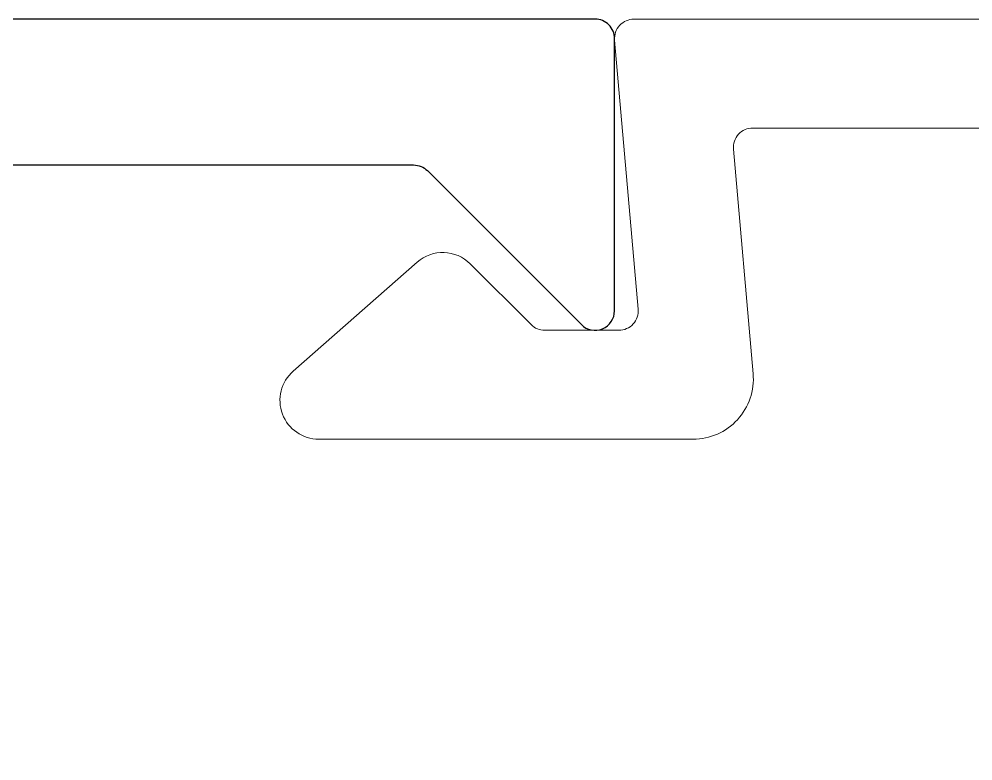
# Model space of a CAD drawing. Extents: x -138 to 168, y -127 to 80.
# Drawn here: x 2.4924 to 2.9827, y 56.4195 to 56.8009 of the extents above; entities that cross this region are included whole.
import ezdxf

# ---------------------------------------------------------------- set-up
doc = ezdxf.new("R2010")
doc.units = 0
doc.header["$MEASUREMENT"] = 0
doc.layers.get('0').update_dxf_attribs({"linetype": 'CONTINUOUS'})
doc.layers.add('ALUM-RED', color=1, linetype='CONTINUOUS', lineweight=9)
doc.layers.add('FRAME', color=1, linetype='CONTINUOUS')

# ---------------------------------------------------------------- blocks, each defined once
blk = doc.blocks.new('3809 BLOCK FRAME')
blk.add_lwpolyline([(-4.425, 0.454), (-4.425, 0.67772, -0.198912), (-4.42207, 0.68479), (-4.34293, 0.76393, 0.668179), (-4.35, 0.781), (-4.49, 0.781, 0.414214), (-4.5, 0.771), (-4.5, 0.01, 0.414214)], format="xyb")

msp = doc.modelspace()

# ---------------------------------------------------------------- linework, layer by layer
at = {"layer": 'ALUM-RED'}
msp.add_lwpolyline([(3.4015, 55.1079), (3.4015, 56.7349, 0.414214), (3.3915, 56.7449), (2.86962, 56.7449, 0.440011), (2.85966, 56.73403), (2.86975, 56.6186, -0.440011), (2.83887, 56.5849), (2.6465, 56.5849, -0.691708), (2.6333, 56.61992), (2.69702, 56.67592, -0.395486), (2.72436, 56.67504), (2.75558, 56.64383, 0.198912), (2.76265, 56.6409), (2.80068, 56.6409, 0.440011), (2.81064, 56.65177), (2.79854, 56.79003, -0.440011), (2.8085, 56.8009), (3.4565, 56.8009, -0.414214), (3.4665, 56.7909), (3.4665, 54.9519, -0.414214)], format="xyb", dxfattribs=at)

# ---------------------------------------------------------------- block references
at = {"layer": 'FRAME', "rotation": 269.9999999999998}
msp.add_blockref('3809 BLOCK FRAME', (2.0175, 52.3009), dxfattribs=at)

doc.saveas('drawing.dxf')
